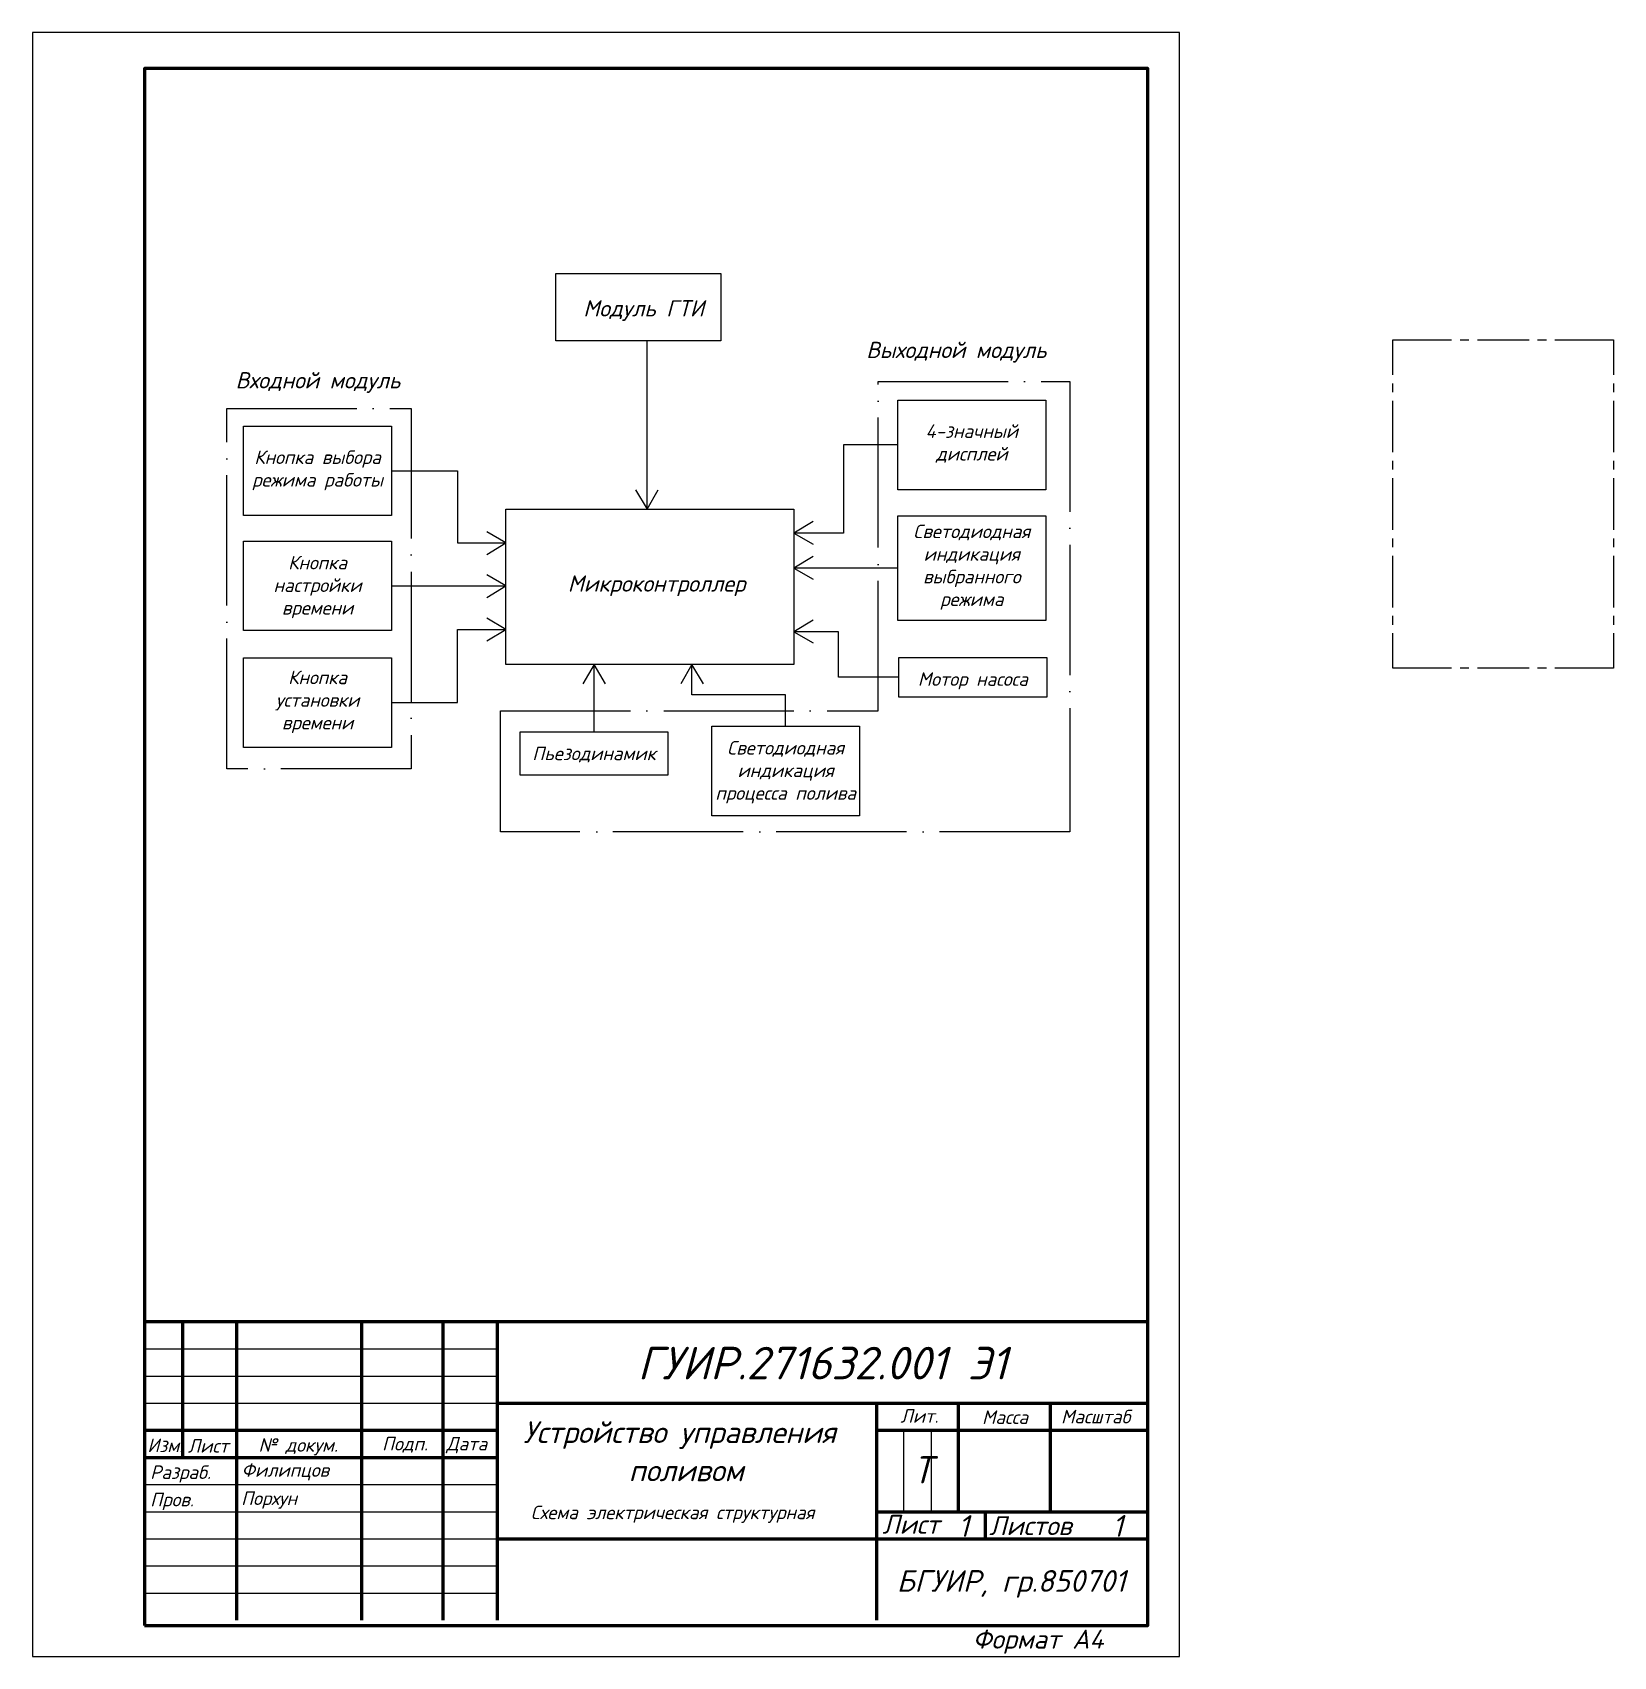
# Model space of a CAD drawing. Header units: millimetres. Extents: x 0 to 292, y 0 to 299.
import ezdxf

# ---------------------------------------------------------------- set-up
doc = ezdxf.new("R2010")
doc.units = ezdxf.units.MM
doc.linetypes.add('ACAD_ISO04W100', pattern=[30, 24, -3, 0, -3])
for name, color, linetype in [('PDF_0', 7, 'Continuous'), ('PDF_1-оси', 1, 'ACAD_ISO04W100'), ('PDF_Text', 7, 'Continuous')]:
    doc.layers.add(name, color=color, linetype=linetype)
doc.styles.add('PDF ISOCPEUR Italic', font='isocpeui.ttf')

msp = doc.modelspace()

# ---------------------------------------------------------------- linework, layer by layer
for p, q in [((159.55, 223.28), (149.55, 223.28)), ((149.55, 223.28), (149.55, 207.06)), ((66.19, 218.52), (78.35, 218.52)), ((78.35, 218.52), (78.35, 205.23)), ((149.55, 207.06), (140.37, 207.06)), ((78.35, 205.23), (87.3, 205.23)), ((159.55, 200.59), (140.37, 200.59)), ((66.19, 197.33), (87.3, 197.33)), ((78.35, 175.81), (78.35, 189.3)), ((78.35, 189.3), (87.3, 189.3)), ((148.63, 188.86), (140.37, 188.86)), ((148.63, 180.47), (148.63, 188.86)), ((103.54, 170.42), (103.54, 182.81)), ((121.57, 177.24), (121.57, 182.81)), ((159.75, 180.47), (148.63, 180.47)), ((138.86, 177.24), (121.57, 177.24)), ((138.86, 171.45), (138.86, 177.24)), ((66.19, 175.81), (78.35, 175.81))]:
    msp.add_line(p, q)
msp.add_lwpolyline([(0, 0), (211.5, 0), (211.5, 299.31), (0, 299.31)], close=True)
at = {"layer": 'PDF_0', "lineweight": 60}
msp.add_lwpolyline([(20.67, 5.7), (205.67, 5.7), (205.67, 292.65), (20.67, 292.65)], close=True, dxfattribs=at)
at = {"layer": 'PDF_0', "lineweight": 25}
for points in [[(96.52, 254.86), (126.89, 254.86), (126.89, 242.49), (96.52, 242.49)], [(159.55, 231.54), (186.81, 231.54), (186.81, 215.03), (159.55, 215.03)], [(38.93, 226.77), (66.19, 226.77), (66.19, 210.27), (38.93, 210.27)], [(87.3, 211.48), (140.37, 211.48), (140.37, 182.81), (87.3, 182.81)], [(159.55, 210.25), (186.81, 210.25), (186.81, 190.94), (159.55, 190.94)], [(38.93, 205.58), (66.19, 205.58), (66.19, 189.07), (38.93, 189.07)], [(38.93, 184.07), (66.19, 184.07), (66.19, 167.56), (38.93, 167.56)], [(159.75, 184.11), (187.01, 184.11), (187.01, 176.83), (159.75, 176.83)], [(125.23, 171.45), (152.49, 171.45), (152.49, 154.95), (125.23, 154.95)], [(89.91, 170.42), (117.17, 170.42), (117.17, 162.43), (89.91, 162.43)]]:
    msp.add_lwpolyline(points, close=True, dxfattribs=at)
for points in [[(113.32, 211.48), (113.32, 242.49)], [(111.19, 215.02), (113.32, 211.48), (115.37, 215.02)], [(83.76, 203.1), (87.3, 205.23), (83.76, 207.28)], [(143.91, 209.19), (140.37, 207.06), (143.91, 205.01)], [(143.91, 202.73), (140.37, 200.59), (143.91, 198.54)], [(83.76, 195.2), (87.3, 197.33), (83.76, 199.38)], [(83.76, 187.17), (87.3, 189.3), (83.76, 191.35)], [(143.91, 191), (140.37, 188.86), (143.91, 186.82)], [(105.68, 179.27), (103.54, 182.81), (101.49, 179.27)], [(123.71, 179.27), (121.57, 182.81), (119.52, 179.27)], [(20.67, 56.68), (85.68, 56.68)], [(20.67, 51.69), (85.68, 51.69)], [(20.67, 46.69), (85.68, 46.69)], [(155.68, 46.69), (155.68, 41.7)], [(160.67, 26.69), (160.67, 41.7)], [(165.71, 41.7), (165.71, 26.69)], [(20.67, 31.68), (85.68, 31.68)], [(20.67, 26.69), (85.68, 26.69)], [(20.67, 21.7), (85.68, 21.7)], [(20.67, 16.71), (85.68, 16.71)], [(20.67, 11.67), (85.68, 11.67)]]:
    msp.add_lwpolyline(points, dxfattribs=at)
at = {"layer": 'PDF_0', "lineweight": 60}
for points in [[(205.67, 61.67), (20.67, 61.67), (20.67, 6.68)], [(27.67, 61.67), (27.67, 36.67)], [(37.69, 6.68), (37.69, 61.67)], [(60.69, 61.67), (60.69, 6.68)], [(75.7, 6.68), (75.7, 61.67)], [(85.68, 61.67), (85.68, 6.68)], [(85.68, 46.69), (205.67, 46.69)], [(155.68, 6.68), (155.68, 46.69)], [(170.7, 46.69), (170.7, 26.69)], [(187.67, 26.69), (187.67, 46.69)], [(20.67, 41.7), (85.68, 41.7)], [(155.68, 41.7), (205.67, 41.7)], [(20.67, 36.67), (85.68, 36.67)], [(155.68, 26.69), (205.67, 26.69)], [(175.69, 21.7), (175.69, 26.69)], [(85.68, 21.7), (205.67, 21.7)]]:
    msp.add_lwpolyline(points, dxfattribs=at)
at = {"layer": 'PDF_1-оси', "lineweight": 25}
for points in [[(250.81, 236.23), (250.81, 242.67), (261.64, 242.67)], [(263.22, 242.67), (264.84, 242.67)], [(266.42, 242.67), (275.93, 242.67)], [(277.51, 242.67), (279.13, 242.67)], [(280.71, 242.67), (291.5, 242.67), (291.5, 236.23)], [(250.81, 233.03), (250.81, 234.61)], [(291.5, 234.61), (291.5, 233.03)], [(250.81, 221.94), (250.81, 231.45)], [(291.5, 231.45), (291.5, 221.94)], [(250.81, 218.74), (250.81, 220.36)], [(291.5, 220.36), (291.5, 218.74)], [(250.81, 207.65), (250.81, 217.16)], [(291.5, 217.16), (291.5, 207.65)], [(250.81, 204.45), (250.81, 206.07)], [(291.5, 206.07), (291.5, 204.45)], [(250.81, 193.36), (250.81, 202.87)], [(291.5, 202.87), (291.5, 193.36)], [(250.81, 190.16), (250.81, 191.78)], [(291.5, 191.78), (291.5, 190.16)], [(261.64, 182.14), (250.81, 182.14), (250.81, 188.58)], [(291.5, 188.58), (291.5, 182.14), (280.71, 182.14)], [(264.84, 182.14), (263.22, 182.14)], [(275.93, 182.14), (266.42, 182.14)], [(279.13, 182.14), (277.51, 182.14)]]:
    msp.add_lwpolyline(points, dxfattribs=at)
at = {"layer": 'PDF_1-оси'}
msp.add_lwpolyline([(155.9, 234.98), (191.23, 234.98), (191.23, 151.98), (86.29, 151.98), (86.29, 174.26), (155.9, 174.26), (155.9, 234.98)], dxfattribs=at)
msp.add_lwpolyline([(35.81, 230.02), (69.81, 230.02), (69.81, 163.61), (35.81, 163.61)], close=True, dxfattribs=at)

# ---------------------------------------------------------------- texts
at = {"char_height": 2.5, "attachment_point": 1, "style": 'PDF ISOCPEUR Italic'}
for s, insert in [('\\pxqc;4-значный дисплей', (159.55, 227.08)), ('\\pxqc;Кнопка выбора режима работы', (38.93, 222.28)), ('\\pxqc;Светодиодная индикация выбранного режима', (159.55, 208.61)), ('\\pxqc;Кнопка настройки времени', (38.93, 202.86)), ('\\pxqc;Кнопка установки времени', (38.93, 181.7)), ('\\pxqc;Мотор насоса', (159.75, 181.39)), ('\\pxqc;Пьезодинамик', (89.91, 167.69)), ('\\pxqc;Светодиодная индикация процесса полива', (125.23, 168.73))]:
    msp.add_mtext_dynamic_manual_height_columns(s, width=27.2574, gutter_width=12.5, heights=[0], dxfattribs=dict(at, insert=insert))
at = {"insert": (156.69, 22.62), "char_height": 3.5, "attachment_point": 7, "style": 'PDF ISOCPEUR Italic'}
msp.add_mtext('Лист', dxfattribs=at)
at = {"layer": 'PDF_Text', "attachment_point": 7, "style": 'PDF ISOCPEUR Italic'}
for s, insert, char_height in [('Модуль ГТИ', (101.55, 246.15), 3), ('Выходной модуль', (153.72, 238.48), 2.9997), ('Входной модуль', (37.44, 232.89), 2.9997), ('Микроконтроллер', (98.69, 195.43), 2.9997), ('ГУИР.271632.001 Э1', (111.57, 51.08), 5.9995), ('Лит.', (160.03, 43.09), 2.5), ('Масса', (175.07, 42.86), 2.5), ('Масштаб', (189.64, 42.97), 2.5), ('Устройство управления', (90.5, 38.26), 3.9996), ('Изм.', (21.18, 37.66), 2.5), ('Лист', (28.64, 37.58), 2.5), ('№ докум.', (41.67, 37.06), 2.5), ('Подп.', (64.45, 37.58), 2.5), ('Дата', (76.3, 37.46), 2.5), ('Т', (162.29, 31.91), 5), ('Разраб.', (21.7, 32.04), 2.5), ('Филипцов', (38.55, 32.44), 2.5), ('поливом', (109.93, 32.3), 4), ('Пров.', (21.7, 27), 2.5), ('Порхун', (38.47, 27.24), 2.5), ('Схема электрическая структурная', (91.87, 24.63), 2.5), ('1', (170.67, 22.06), 4), ('Листов', (176.37, 22.37), 3.5), ('1', (199.05, 22.08), 4), ('БГУИР, гр.850701', (159.35, 10.84), 3.9996), ('Формат А4', (173.34, 0.5), 3.5)]:
    msp.add_mtext(s, dxfattribs=dict(at, insert=insert, char_height=char_height))

doc.saveas('drawing.dxf')
